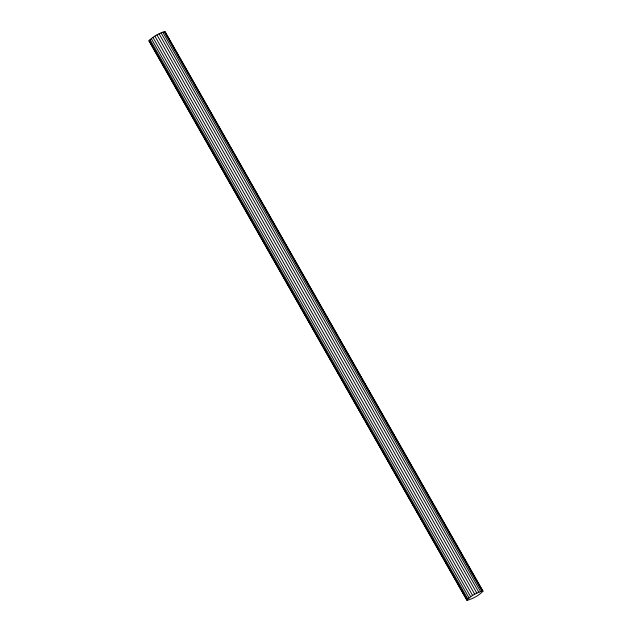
<?xml version="1.0" encoding="UTF-8"?>
<svg xmlns="http://www.w3.org/2000/svg" width="632" height="632" viewBox="0 0 632 632"><rect width="100%" height="100%" fill="white"/><g stroke="black" fill="none" stroke-linecap="round" stroke-linejoin="round"><path stroke-width="0.95" d="M149.002 40.851C153.134 36.395 159.122 33.322 164.936 31.6L482.998 591.149C478.866 595.605 472.878 598.678 467.064 600.4L149.002 40.851L466.582 599.539M466.756 600.195C470.887 595.747 476.876 592.674 482.69 590.944L482.998 591.149M164.936 31.6L482.69 590.944M166.461 34.886L167.44 36.601M168.412 38.315L169.384 40.037M172.307 45.18L173.776 47.756M174.748 49.47L175.72 51.184M176.699 52.906L178.161 55.474M179.133 57.196L180.112 58.91M183.517 64.914L186.448 70.057M187.42 71.779L188.391 73.494M189.853 76.069L190.832 77.783M191.804 79.498L192.776 81.212M194.245 83.787L197.168 88.93M198.14 90.653L199.112 92.367M200.581 94.942L201.553 96.656M202.524 98.371L205.447 103.522M206.427 105.236L207.888 107.811M208.86 109.526L209.84 111.24M210.812 112.954L211.783 114.669M213.245 117.244L214.224 118.958M217.637 124.962L220.56 130.113M221.532 131.827L222.511 133.542M223.973 136.117L224.945 137.831M225.916 139.554L226.896 141.268M229.819 146.411L231.28 148.986M232.252 150.7L233.232 152.415M234.693 154.99L235.665 156.704M236.645 158.427L239.568 163.57M240.539 165.284L242.001 167.859M242.98 169.574L243.952 171.296M244.924 173.01L245.903 174.724M247.365 177.3L250.288 182.443M251.26 184.157L252.239 185.879M253.701 188.447L254.672 190.169M255.644 191.883L256.624 193.597M258.085 196.173L259.057 197.887M263.931 206.467L265.393 209.042M266.372 210.756L267.344 212.47M270.757 218.475L273.68 223.625M274.651 225.34L276.113 227.915M277.093 229.629L278.064 231.344M279.044 233.058L280.016 234.772M281.477 237.348L284.4 242.498M285.38 244.213L286.351 245.927M287.813 248.502L288.785 250.217M289.764 251.931L290.736 253.653M296.1 263.086L297.072 264.8M298.051 266.514L299.513 269.09M300.484 270.804L301.456 272.526M304.869 278.53L307.792 283.673M308.772 285.395L309.743 287.11M311.205 289.685L312.184 291.399M313.156 293.114L314.128 294.828M315.589 297.403L318.52 302.546M319.492 304.269L320.464 305.983M321.925 308.558L322.905 310.273M323.876 311.987L326.799 317.138M327.779 318.852L329.24 321.419M330.212 323.142L331.184 324.856M332.163 326.57L333.625 329.146M334.597 330.86L335.576 332.574M338.981 338.578L341.912 343.729M342.884 345.443L343.855 347.158M345.317 349.733L346.297 351.447M347.268 353.162L348.248 354.884M351.171 360.027L352.632 362.602M353.604 364.316L354.584 366.031M356.045 368.606L357.017 370.32M357.988 372.043L360.919 377.185M361.891 378.9L363.353 381.475M364.324 383.19L365.304 384.904M366.276 386.626L367.255 388.34M368.717 390.916L369.688 392.63M372.611 397.773L374.073 400.348M375.053 402.063L376.024 403.785M376.996 405.499L377.976 407.213M379.437 409.789L380.409 411.503M385.283 420.083L386.745 422.658M387.716 424.372L388.696 426.087M392.109 432.091L395.032 437.241M396.003 438.956L397.465 441.531M398.444 443.245L399.416 444.96M400.388 446.674L401.367 448.388M402.829 450.964L405.752 456.114M406.724 457.829L407.703 459.543M409.165 462.118L410.136 463.833M411.116 465.547L412.088 467.261M413.549 469.837L414.521 471.551M417.452 476.702L418.423 478.416M419.395 480.13L420.857 482.706M421.836 484.42L422.808 486.142M426.221 492.146L429.144 497.289M432.557 503.293L433.528 505.015M434.508 506.73L435.48 508.444M436.941 511.019L439.864 516.162M440.844 517.885L441.815 519.599M443.277 522.174L444.257 523.889M445.228 525.603L446.2 527.317M449.123 532.468L450.592 535.035M451.564 536.758L452.536 538.472M453.515 540.186L454.977 542.762M455.949 544.476L456.92 546.19M460.333 552.194L463.256 557.345M464.236 559.059L465.207 560.774M466.669 563.349L467.648 565.063M468.62 566.778L469.592 568.5M471.053 571.067L473.984 576.218M474.956 577.932L475.928 579.647M477.389 582.222L478.369 583.936M479.34 585.651L482.263 590.802M164.091 31.718L481.845 591.07M162.772 32.153L480.525 591.497M161.073 32.872L478.827 592.216M159.098 33.828L476.852 593.172M156.997 34.95L474.751 594.293M154.895 36.166L472.649 595.51M152.952 37.399L470.706 596.742M151.293 38.552L469.047 597.896M150.029 39.555L467.783 598.899M149.247 40.337L467.001 599.689"/></g></svg>
